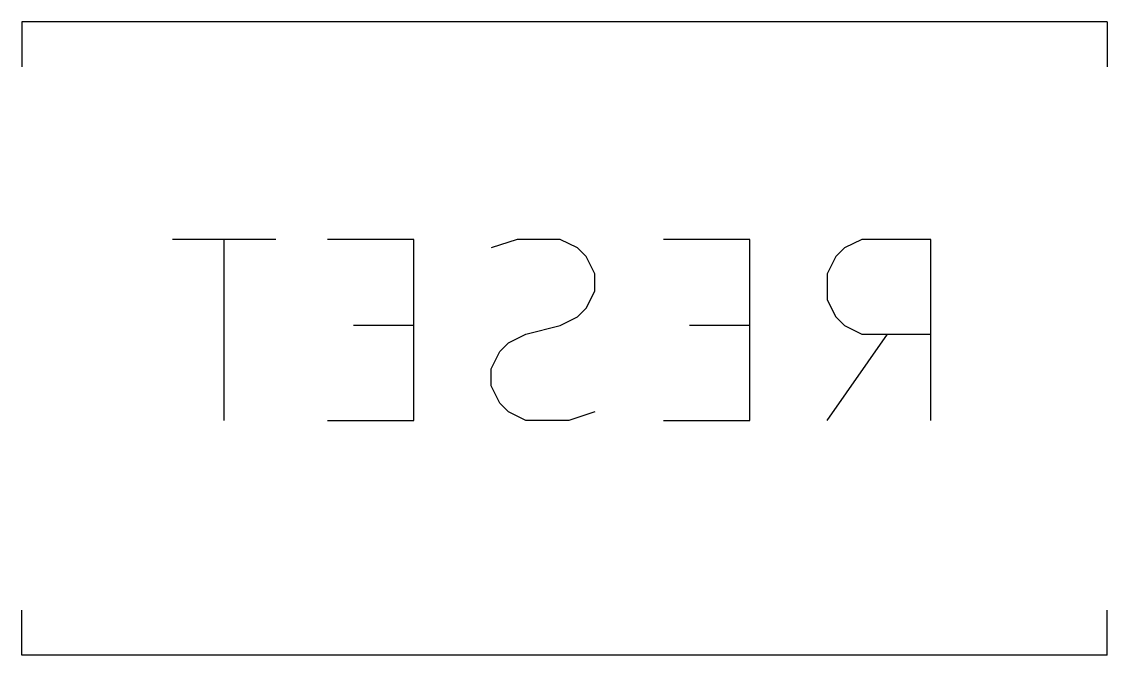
# Model space of a CAD drawing. Extents: x 118.6 to 155.1, y -100.8 to -24.1.
# Drawn here: x 139.5 to 145.5, y -100.75 to -97.25 of the extents above; entities that cross this region are included whole.
import ezdxf

# ---------------------------------------------------------------- set-up
doc = ezdxf.new("R2010")
doc.units = 0
doc.layers.add('BLACK', color=7, linetype='CONTINUOUS')

msp = doc.modelspace()

# ---------------------------------------------------------------- linework, layer by layer
at = {"layer": 'BLACK', "linetype": 'CONTINUOUS'}
for p, q in [((139.5, -97.25), (139.5, -97.5)), ((145.5, -97.25), (139.5, -97.25)), ((145.5, -97.25), (145.5, -97.5)), ((140.905, -98.4524), (140.333, -98.4524)), ((140.619, -99.4524), (140.619, -98.4524)), ((141.667, -98.4524), (141.19, -98.4524)), ((141.667, -99.4524), (141.667, -98.4524)), ((142.238, -98.4524), (142.095, -98.5)), ((142.476, -98.4524), (142.238, -98.4524)), ((142.571, -98.5), (142.476, -98.4524)), ((143.524, -98.4524), (143.048, -98.4524)), ((143.524, -99.4524), (143.524, -98.4524)), ((144.143, -98.4524), (144.048, -98.5)), ((144.524, -98.4524), (144.143, -98.4524)), ((144.524, -99.4524), (144.524, -98.4524)), ((142.619, -98.5476), (142.571, -98.5)), ((144.048, -98.5), (144, -98.5476)), ((142.667, -98.6429), (142.619, -98.5476)), ((144, -98.5476), (143.952, -98.6429)), ((142.667, -98.7381), (142.667, -98.6429)), ((143.952, -98.6429), (143.952, -98.7857)), ((142.619, -98.8333), (142.667, -98.7381)), ((143.952, -98.7857), (144, -98.881)), ((142.571, -98.881), (142.619, -98.8333)), ((141.667, -98.9286), (141.333, -98.9286)), ((142.286, -98.9762), (142.476, -98.9286)), ((142.476, -98.9286), (142.571, -98.881)), ((143.524, -98.9286), (143.19, -98.9286)), ((144, -98.881), (144.048, -98.9286)), ((144.048, -98.9286), (144.143, -98.9762)), ((142.19, -99.0238), (142.286, -98.9762)), ((143.952, -99.4524), (144.286, -98.9762)), ((144.143, -98.9762), (144.524, -98.9762)), ((142.143, -99.0714), (142.19, -99.0238)), ((142.095, -99.1667), (142.143, -99.0714)), ((142.095, -99.2619), (142.095, -99.1667)), ((142.143, -99.3571), (142.095, -99.2619)), ((142.19, -99.4048), (142.143, -99.3571)), ((142.286, -99.4524), (142.19, -99.4048)), ((142.667, -99.4048), (142.524, -99.4524)), ((141.19, -99.4524), (141.667, -99.4524)), ((142.524, -99.4524), (142.286, -99.4524)), ((143.048, -99.4524), (143.524, -99.4524)), ((139.5, -100.75), (139.5, -100.5)), ((145.5, -100.75), (145.5, -100.5)), ((145.5, -100.75), (139.5, -100.75))]:
    msp.add_line(p, q, dxfattribs=at)

doc.saveas('drawing.dxf')
